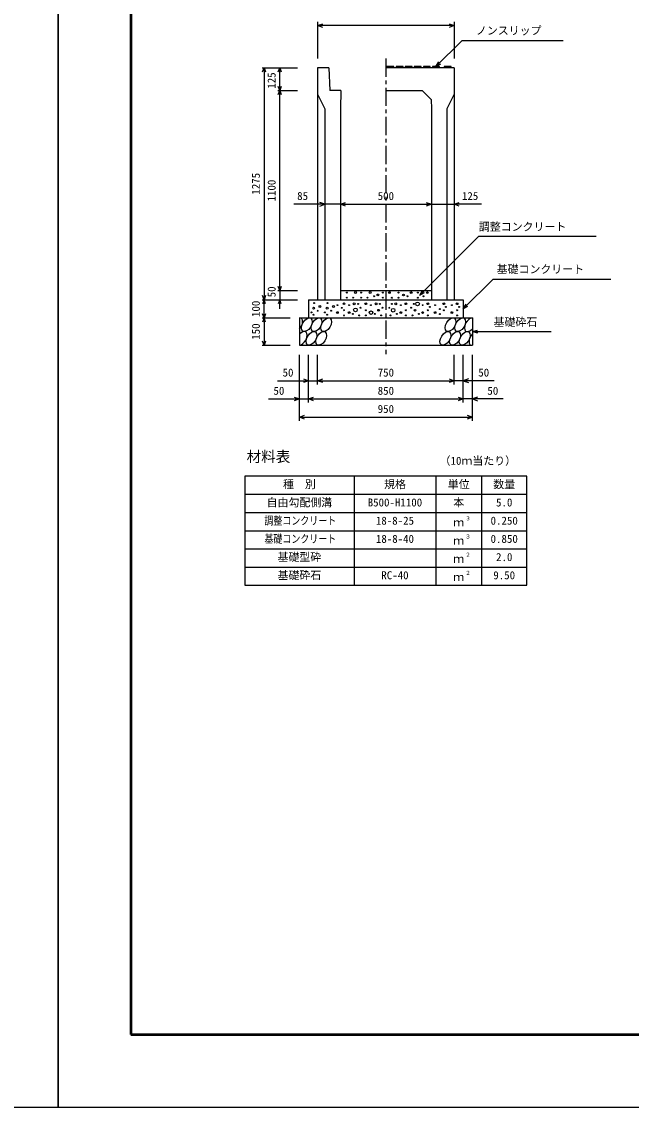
# Model space of a CAD drawing. Units: millimetres, scale not verified. Extents: x -16800 to 16800, y -5940 to 5940.
# Drawn here: x -200 to 3148, y -5940 to 26 of the extents above; entities that cross this region are included whole.
import ezdxf
from ezdxf.enums import TextEntityAlignment as Align

# ---------------------------------------------------------------- set-up
doc = ezdxf.new("R2010")
doc.units = ezdxf.units.MM
doc.header["$LTSCALE"] = 20
doc.linetypes.add('CHAIN1', pattern=[8, 5, -1, 1, -1])
for name, color, linetype, lineweight in [('0-0_DIM', 7, 'Continuous', 25), ('0-1_Defpoints', 5, 'Continuous', 25), ('0-2_HATCH', 6, 'Continuous', 25), ('0-3_HYO', 3, 'Continuous', 25), ('0-4_HYO2', 4, 'Continuous', 25), ('0-5_OUTLINE', 3, 'Continuous', 25), ('0-6_TXT', 7, 'Continuous', 25), ('0-7_WAKU', 3, 'Continuous', 25)]:
    doc.layers.add(name, color=color, linetype=linetype, lineweight=lineweight)
doc.styles.add('ＭＳ ゴシック', font='')
doc.styles.get('ＭＳ ゴシック').set_extended_font_data('MS Gothic')

msp = doc.modelspace()

# ---------------------------------------------------------------- linework, layer by layer
at = {"layer": '0-0_DIM'}
for p, q in [((1425, 25.08), (1425, -176.66)), ((2175, 5.08), (1425, 5.08)), ((2175, 25.08), (2175, -176.66)), ((2075, -220.16), (2217.21, -77.95)), ((2774.1, -77.95), (2217.21, -77.95)), ((1120.8, -226.66), (1314.13, -226.66)), ((1130.8, -226.66), (1130.8, -1501.66)), ((1217.46, -351.66), (1217.46, -226.66)), ((2075, -220.16), (2090, -194.18)), ((2075, -220.16), (2100.98, -205.16)), ((1207.46, -351.66), (1314.13, -351.66)), ((1217.46, -1451.66), (1217.46, -351.66)), ((1465, -976.66), (1294.31, -976.66)), ((1550, -976.66), (1465, -976.66)), ((1550, -976.66), (2050, -976.66)), ((2050, -976.66), (2175, -976.66)), ((2325.36, -976.66), (2175, -976.66)), ((2388.65, -1388.01), (2225, -1551.66)), ((2388.65, -1388.01), (3035.53, -1388.01)), ((1207.46, -1451.66), (1314.13, -1451.66)), ((1217.46, -1451.66), (1217.46, -1501.66)), ((1986.32, -1476.66), (2001.32, -1450.68)), ((1986.32, -1476.66), (2012.3, -1461.66)), ((1120.8, -1501.66), (1314.13, -1501.66)), ((1130.8, -1601.66), (1130.8, -1501.66)), ((1217.46, -1551.66), (1217.46, -1501.66)), ((2225, -1551.66), (2240, -1525.68)), ((2225, -1551.66), (2250.98, -1536.66)), ((1120.8, -1601.66), (1275, -1601.66)), ((1130.8, -1601.66), (1130.8, -1751.66)), ((2275, -1676.66), (2303.98, -1668.9)), ((2275, -1676.66), (2708.31, -1676.66)), ((2275, -1676.66), (2303.98, -1684.43)), ((1120.8, -1751.66), (1275, -1751.66)), ((1325, -2167.18), (1325, -1804.83)), ((1375, -2067.18), (1375, -1804.83)), ((1425, -1967.18), (1425, -1804.83)), ((2175, -1967.18), (2175, -1804.83)), ((2225, -2067.18), (2225, -1804.83)), ((2275, -2167.18), (2275, -1804.83)), ((1205, -1947.18), (1425, -1947.18)), ((1425, -1947.18), (2175, -1947.18)), ((2395, -1947.18), (2175, -1947.18)), ((1155, -2047.18), (1375, -2047.18)), ((1375, -2047.18), (2225, -2047.18)), ((2445, -2047.18), (2225, -2047.18)), ((1325, -2147.18), (2275, -2147.18))]:
    msp.add_line(p, q, dxfattribs=at)
at = {"layer": '0-0_DIM', "linetype": 'CHAIN1'}
msp.add_line((1800, -176.66), (1800, -1801.66), dxfattribs=at)
at = {"layer": '0-0_DIM'}
for points in [[(1453.23, -5.18), (1425.04, 5.08), (1453.23, 15.34)], [(2146.85, 15.34), (2175.04, 5.08), (2146.85, -5.18)], [(1122.59, -249.21), (1130.8, -226.66), (1139.01, -249.21)], [(1209.26, -249.21), (1217.46, -226.66), (1225.67, -249.21)], [(1225.67, -329.11), (1217.46, -351.66), (1209.26, -329.11)], [(1209.26, -374.21), (1217.46, -351.66), (1225.67, -374.21)], [(1436.81, -986.92), (1465, -976.66), (1436.81, -966.4)], [(1578.19, -986.92), (1550, -976.66), (1578.19, -966.4)], [(2021.81, -966.4), (2050, -976.66), (2021.81, -986.92)], [(2203.19, -986.92), (2175, -976.66), (2203.19, -966.4)], [(1986.32, -1476.66), (2310.78, -1152.2), (2954.34, -1152.2)], [(1225.67, -1429.11), (1217.46, -1451.66), (1209.26, -1429.11)], [(1139.01, -1479.11), (1130.8, -1501.66), (1122.59, -1479.11)], [(1139.01, -1524.21), (1130.8, -1501.66), (1122.59, -1524.21)], [(1225.67, -1524.21), (1217.46, -1501.66), (1209.26, -1524.21)], [(1139.01, -1579.11), (1130.8, -1601.66), (1122.59, -1579.11)], [(1139.01, -1624.21), (1130.8, -1601.66), (1122.59, -1624.21)], [(1139.01, -1729.11), (1130.8, -1751.66), (1122.59, -1729.11)], [(1346.81, -1936.92), (1375, -1947.18), (1346.81, -1957.44)], [(1453.19, -1957.44), (1425, -1947.18), (1453.19, -1936.92)], [(2146.81, -1936.92), (2175, -1947.18), (2146.81, -1957.44)], [(2253.19, -1936.92), (2225, -1947.18), (2253.19, -1957.44)], [(1296.81, -2036.92), (1325, -2047.18), (1296.81, -2057.44)], [(1403.19, -2057.44), (1375, -2047.18), (1403.19, -2036.92)], [(2196.81, -2036.92), (2225, -2047.18), (2196.81, -2057.44)], [(2303.19, -2036.92), (2275, -2047.18), (2303.19, -2057.44)], [(1353.19, -2157.44), (1325, -2147.18), (1353.19, -2136.92)], [(2246.81, -2136.92), (2275, -2147.18), (2246.81, -2157.44)]]:
    msp.add_lwpolyline(points, dxfattribs=at)
at = {"layer": '0-1_Defpoints'}
for points in [[(-16800, -5940), (0, -5940), (0, 5940), (-16800, 5940)], [(0, -5940), (16800, -5940), (16800, 5940), (0, 5940)]]:
    msp.add_lwpolyline(points, close=True, dxfattribs=at)
at = {"layer": '0-2_HATCH'}
for p, q in [((1845, -226.66), (1844, -220.16)), ((1895, -226.66), (1894, -220.16)), ((1945, -226.66), (1944, -220.16)), ((1995, -226.66), (1994, -220.16)), ((2045, -226.66), (2044, -220.16)), ((2095, -226.66), (2094, -220.16)), ((2160, -226.66), (2159, -220.16))]:
    msp.add_line(p, q, dxfattribs=at)
for points in [[(1844, -220.16), (1806, -220.16), (1805, -226.66)], [(1894, -220.16), (1856, -220.16), (1855, -226.66)], [(1944, -220.16), (1906, -220.16), (1905, -226.66)], [(1994, -220.16), (1956, -220.16), (1955, -226.66)], [(2044, -220.16), (2006, -220.16), (2005, -226.66)], [(2094, -220.16), (2056, -220.16), (2055, -226.66)], [(2159, -220.16), (2121, -220.16), (2120, -226.66)]]:
    msp.add_lwpolyline(points, dxfattribs=at)
for centre, radius in [((1585.79, -1462.35), 2.5), ((1585.79, -1490.36), 2.5), ((1619.5, -1490.36), 2.5), ((1633.52, -1462.35), 5), ((1663.97, -1462.35), 2.5), ((1663.97, -1490.36), 2.5), ((1699.86, -1490.36), 2.5), ((1713.88, -1462.35), 5), ((1734.9, -1482.49), 2.5), ((1755.93, -1475.48), 5), ((1783.97, -1462.35), 2.5), ((1783.97, -1490.36), 2.5), ((1819.13, -1462.63), 5), ((1833.15, -1490.65), 2.5), ((1869.04, -1462.63), 2.5), ((1869.04, -1490.65), 2.5), ((1897.08, -1475.76), 5), ((1918.11, -1482.77), 2.5), ((1939.13, -1462.63), 5), ((1975.36, -1462.63), 2.5), ((1975.36, -1490.65), 2.5), ((2006.54, -1482.77), 2.5), ((2027.57, -1462.63), 5), ((1403.29, -1548.35), 5), ((1405.74, -1519.84), 2.5), ((1437.78, -1539.11), 5), ((1477.63, -1548.35), 5), ((1480.08, -1519.84), 2.5), ((1512.12, -1539.11), 5), ((1533.69, -1531.49), 2.5), ((1557.55, -1546.4), 2.5), ((1569.97, -1523.61), 5), ((1598.01, -1531.49), 2.5), ((1626.04, -1524.48), 5), ((1632.58, -1557.5), 10), ((1647.07, -1524.48), 2.5), ((1661.09, -1545.5), 2.5), ((1689.97, -1523.61), 5), ((1718.01, -1531.49), 2.5), ((1746.04, -1524.48), 5), ((1767.07, -1524.48), 2.5), ((1781.09, -1545.5), 2.5), ((1818.91, -1545.5), 2.5), ((1839.94, -1559.5), 10), ((1832.93, -1524.48), 2.5), ((1853.96, -1524.48), 5), ((1881.99, -1531.49), 2.5), ((1910.03, -1523.61), 5), ((1938.91, -1545.5), 2.5), ((1952.93, -1524.48), 2.5), ((1973.96, -1524.48), 10), ((2001.99, -1531.49), 2.5), ((2030.03, -1523.61), 5), ((2041.37, -1541.18), 2.5), ((2069.94, -1531.49), 2.5), ((2096.79, -1552.71), 2.5), ((2118.12, -1523.61), 5), ((2129.46, -1541.18), 2.5), ((2162.73, -1531.49), 2.5), ((2190.77, -1523.61), 5), ((2202.11, -1541.18), 2.5), ((1390.88, -1571.15), 2.5), ((1403.29, -1584.24), 2.5), ((1425.36, -1561.9), 2.5), ((1465.21, -1571.15), 2.5), ((1477.63, -1584.24), 2.5), ((1499.7, -1561.9), 2.5), ((1533.69, -1572.63), 5), ((1569.97, -1559.5), 2.5), ((1569.97, -1587.52), 2.5), ((1598.01, -1572.63), 5), ((1619.03, -1579.64), 2.5), ((1654.08, -1587.52), 2.5), ((1689.97, -1559.5), 2.5), ((1689.97, -1587.52), 2.5), ((1718.01, -1572.63), 10), ((1739.03, -1579.64), 2.5), ((1760.06, -1559.5), 5), ((1774.08, -1587.52), 2.5), ((1825.92, -1587.52), 2.5), ((1860.97, -1579.64), 2.5), ((1881.99, -1572.63), 5), ((1910.03, -1559.5), 2.5), ((1910.03, -1587.52), 2.5), ((1945.92, -1587.52), 2.5), ((1959.94, -1559.5), 5), ((1980.97, -1579.64), 2.5), ((2001.99, -1572.63), 5), ((2030.03, -1559.5), 2.5), ((2030.03, -1587.52), 2.5), ((2069.94, -1572.63), 5), ((2096.79, -1580.72), 2.5), ((2118.12, -1559.5), 2.5), ((2162.73, -1572.63), 5), ((2190.77, -1559.5), 2.5), ((2190.77, -1587.52), 2.5)]:
    msp.add_circle(centre, radius, dxfattribs=at)
for centre, start_param, end_param in [((1312.63, -1639.18), 4.385593, 6.6745444), ((2261.14, -1639.18), 0.3357715, 4.4411806), ((1337.96, -1714.17), 3.5111464, 7.548991), ((2286.46, -1714.17), 1.2110787, 3.5658734)]:
    msp.add_ellipse(centre, major_axis=(21.81, 35.31), ratio=0.5792, start_param=start_param, end_param=end_param, dxfattribs=at)
for centre in [(1365.84, -1639.18), (1419.05, -1639.18), (1472.26, -1639.18), (2154.72, -1639.18), (2207.93, -1639.18), (1391.16, -1714.17), (1444.37, -1714.17), (2126.83, -1714.17), (2180.04, -1714.17), (2233.25, -1714.17)]:
    msp.add_ellipse(centre, major_axis=(21.81, 35.31), ratio=0.5792, dxfattribs=at)
at = {"layer": '0-3_HYO'}
for p, q in [((1625, -2471.12), (1625, -3071.12)), ((2075, -2471.12), (2075, -3071.12)), ((2325, -2471.12), (2325, -3071.12)), ((1025, -2571.12), (2575, -2571.12))]:
    msp.add_line(p, q, dxfattribs=at)
msp.add_lwpolyline([(1025, -3071.12), (2575, -3071.12), (2575, -2471.12), (1025, -2471.12)], close=True, dxfattribs=at)
at = {"layer": '0-4_HYO2'}
for p, q in [((1025, -2671.12), (2575, -2671.12)), ((1025, -2771.12), (2575, -2771.12)), ((1025, -2871.12), (2575, -2871.12)), ((1025, -2971.12), (2575, -2971.12))]:
    msp.add_line(p, q, dxfattribs=at)
at = {"layer": '0-5_OUTLINE'}
for p, q in [((1425, -226.66), (1425, -1501.66)), ((1487.5, -226.66), (1425, -226.66)), ((1487.5, -226.66), (1492.5, -351.66)), ((2175, -226.66), (1800, -226.66)), ((2175, -226.66), (2175, -1501.66)), ((1552.5, -351.66), (1492.5, -351.66)), ((1552.5, -351.66), (1550, -451.66)), ((1800, -351.66), (2000, -351.66)), ((2000, -351.66), (2048.72, -400.38)), ((1425, -371.66), (1465, -451.66)), ((2048.72, -400.38), (2050, -451.66)), ((2175, -371.66), (2135, -451.66)), ((1465, -451.66), (1465, -1501.66)), ((1550, -451.66), (1550, -1501.66)), ((2050, -451.66), (2050, -1501.66)), ((2135, -451.66), (2135, -1501.66)), ((1550, -1451.66), (2050, -1451.66)), ((1375, -1501.66), (2225, -1501.66)), ((1375, -1501.66), (1375, -1601.66)), ((1425, -1501.66), (1550, -1501.66)), ((2050, -1501.66), (2175, -1501.66)), ((2225, -1501.66), (2225, -1601.66)), ((1325, -1601.66), (2275, -1601.66)), ((1325, -1601.66), (1325, -1751.66)), ((2275, -1601.66), (2275, -1751.66)), ((1325, -1751.66), (2275, -1751.66))]:
    msp.add_line(p, q, dxfattribs=at)
at = {"layer": '0-7_WAKU', "lineweight": 50}
msp.add_lwpolyline([(400, -5540), (16400, -5540), (16400, 5540), (400, 5540)], close=True, dxfattribs=at)

# ---------------------------------------------------------------- texts
at = {"layer": '0-0_DIM', "style": 'ＭＳ ゴシック'}
for s, p in [('ノンスリップ', (2294.52, -57.77)), ('85', (1312.73, -966.66)), ('500', (1755, -966.66)), ('125', (2217.55, -966.66)), ('調整コンクリート', (2310.78, -1135.77)), ('基礎コンクリート', (2408.65, -1369.27)), ('基礎砕石', (2391.32, -1659.49)), ('50', (1232.56, -1937.18)), ('750', (1755, -1937.18)), ('50', (2307.44, -1937.18)), ('50', (1182.56, -2037.18)), ('850', (1755, -2037.18)), ('50', (2357.44, -2037.18)), ('950', (1755, -2137.18))]:
    msp.add_text(s, height=43.99, dxfattribs=at).set_placement(p, align=Align.BOTTOM_LEFT)
for s, p in [('125', (1207.46, -341.91)), ('1275', (1120.8, -924.16)), ('1100', (1207.46, -961.66)), ('50', (1207.46, -1488.34)), ('100', (1120.8, -1596.66)), ('150', (1120.8, -1721.66))]:
    msp.add_text(s, height=43.99, rotation=90, dxfattribs=at).set_placement(p, align=Align.BOTTOM_LEFT)
at = {"layer": '0-6_TXT', "style": 'ＭＳ ゴシック'}
for s, height, p in [('材料表', 58.65, (1035, -2411.12)), ('（10ｍ当たり）', 43.99, (2095, -2422.13)), ('種\u3000別', 43.99, (1235, -2551.12)), ('規格', 43.99, (1790, -2551.12)), ('単位', 43.99, (2140, -2551.12)), ('数量', 43.99, (2390, -2551.12)), ('自由勾配側溝', 43.99, (1145, -2651.12)), ('B500-H1100', 43.99, (1700, -2651.12)), ('本', 43.99, (2170, -2651.12)), ('5.0', 43.99, (2405, -2651.12)), ('18-8-25', 43.99, (1745, -2751.12)), ('ｍ', 43.99, (2170, -2761.12)), ('３', 21.99, (2235.54, -2720.76)), ('0.250', 43.99, (2375, -2751.12)), ('18-8-40', 43.99, (1745, -2851.12)), ('３', 21.99, (2235.54, -2820.76)), ('0.850', 43.99, (2375, -2851.12)), ('ｍ', 43.99, (2170, -2861.12)), ('基礎型砕', 43.99, (1205, -2951.12)), ('ｍ', 43.99, (2170, -2961.12)), ('２', 21.99, (2235.54, -2920.76)), ('2.0', 43.99, (2405, -2951.12)), ('基礎砕石', 43.99, (1205, -3051.12)), ('RC-40', 43.99, (1775, -3051.12)), ('ｍ', 43.99, (2170, -3061.12)), ('２', 21.99, (2235.54, -3020.76)), ('9.50', 43.99, (2390, -3051.12))]:
    msp.add_text(s, height=height, dxfattribs=at).set_placement(p, align=Align.BOTTOM_LEFT)
at = {"layer": '0-6_TXT', "style": 'ＭＳ ゴシック', "width": 0.8}
for s, p in [('調整コンクリート', (1133, -2751.12)), ('基礎コンクリート', (1133, -2851.12))]:
    msp.add_text(s, height=43.99, dxfattribs=at).set_placement(p, align=Align.BOTTOM_LEFT)

doc.saveas('drawing.dxf')
